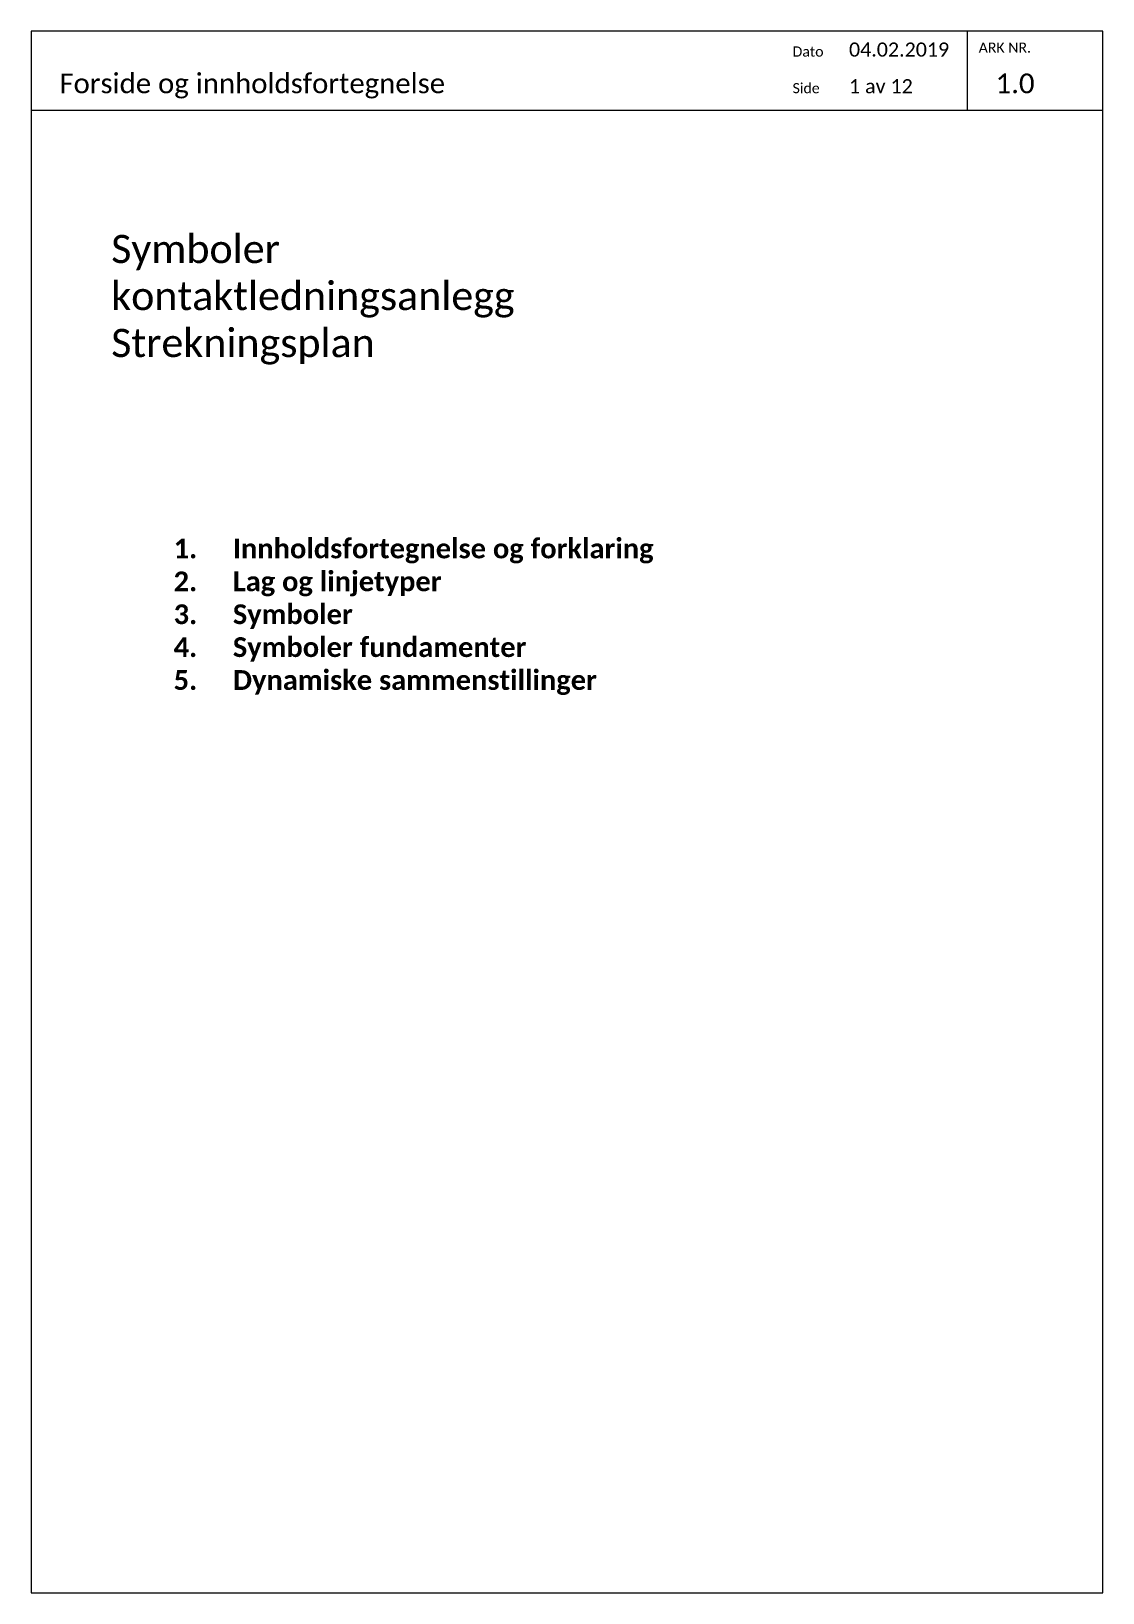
# Paper-space layout '1.0 Forside og innholdsfortegnelse' of a CAD drawing. Header units: metres, sheet in millimetres. Extents: x 0 to 190, y 0 to 277.
# The model-space entities are those that its viewports show. They can reach past a viewport. Long polylines and large blocks are cut down to what shows.
import ezdxf

# ---------------------------------------------------------------- set-up
doc = ezdxf.new("R2010")
doc.units = ezdxf.units.M
for name, color, linetype in [('RAMME', 5, 'Continuous'), ('RAMME SYMBOLER', 4, 'Continuous'), ('RAMME TEKST', 7, 'Continuous')]:
    doc.layers.add(name, color=color, linetype=linetype)
doc.styles.add('Arial', font='arial.ttf')
doc.styles.add('Calibri', font='calibri.ttf')
doc.styles.get("Standard").update_dxf_attribs({"font": 'txt.shx'})

msp = doc.modelspace()

# ---------------------------------------------------------------- linework, layer by layer
at = {"layer": 'RAMME'}
msp.add_lwpolyline([(190, 277), (0, 277), (0, 0), (190, 0)], close=True, dxfattribs=at)
msp.add_lwpolyline([(0, 263), (190, 263)], dxfattribs=at)
at = {"layer": 'RAMME SYMBOLER'}
msp.add_line((166, 263), (166, 277), dxfattribs=at)

# ---------------------------------------------------------------- texts
at = {"layer": 'RAMME TEKST', "linetype": 'ByBlock', "style": 'Calibri'}
for s, height, p in [('Dato', 1.8, (135, 272.5)), ('04.02.2019', 2.5, (145, 272.5)), ('ARK NR.', 1.8, (168, 273.2)), ('Forside og innholdsfortegnelse', 3.5, (5, 266)), ('1.0', 3.5, (171, 266)), ('Side', 1.8, (135, 266)), ('1 av 12', 2.5, (145, 266))]:
    msp.add_text(s, height=height, dxfattribs=at).set_placement(p)
at = {"layer": 'RAMME TEKST', "linetype": 'ByBlock', "insert": (14.18, 240.87), "char_height": 5, "attachment_point": 1, "style": 'Arial'}
msp.add_mtext_dynamic_manual_height_columns('{\\fCalibri|b0|i0|c0|p34;Symboler\\Pkontaktledningsanlegg\\H1.89512x; \\H0.52767x;\\PStrekningsplan\\H1.59675x; }', width=150, gutter_width=12.5, heights=[0], dxfattribs=at)
at = {"layer": 'RAMME TEKST', "insert": (20, 187), "char_height": 3.5, "attachment_point": 1}
msp.add_mtext_dynamic_manual_height_columns('\\pi-10.5,l15.75,t15.75;{\\fCalibri|b1|i0|c0|p34;1.^IInnholdsfortegnelse og forklaring\\H1.67692x; \\H0.59633x;\\P2.^ILag og linjetyper\\H1.46436x; \\H0.68289x;\\P3.^ISymboler\\H1.53368x; \\H0.65203x;\\P4.^ISymboler fundamenter\\H1.51672x; \\H0.65932x;\\P5.^IDynamiske sammenstillinger\\H1.51776x; }', width=150, gutter_width=12.5, heights=[0], dxfattribs=at)

psp = doc.layouts.new('1.0 Forside og innholdsfortegnelse')

# ---------------------------------------------------------------- viewports
at = {"layer": 'RAMME'}
psp.add_viewport(center=(95, 138.5), size=(190, 277), view_center_point=(95, 138.5), view_height=277, dxfattribs=at)

doc.saveas('drawing.dxf')
